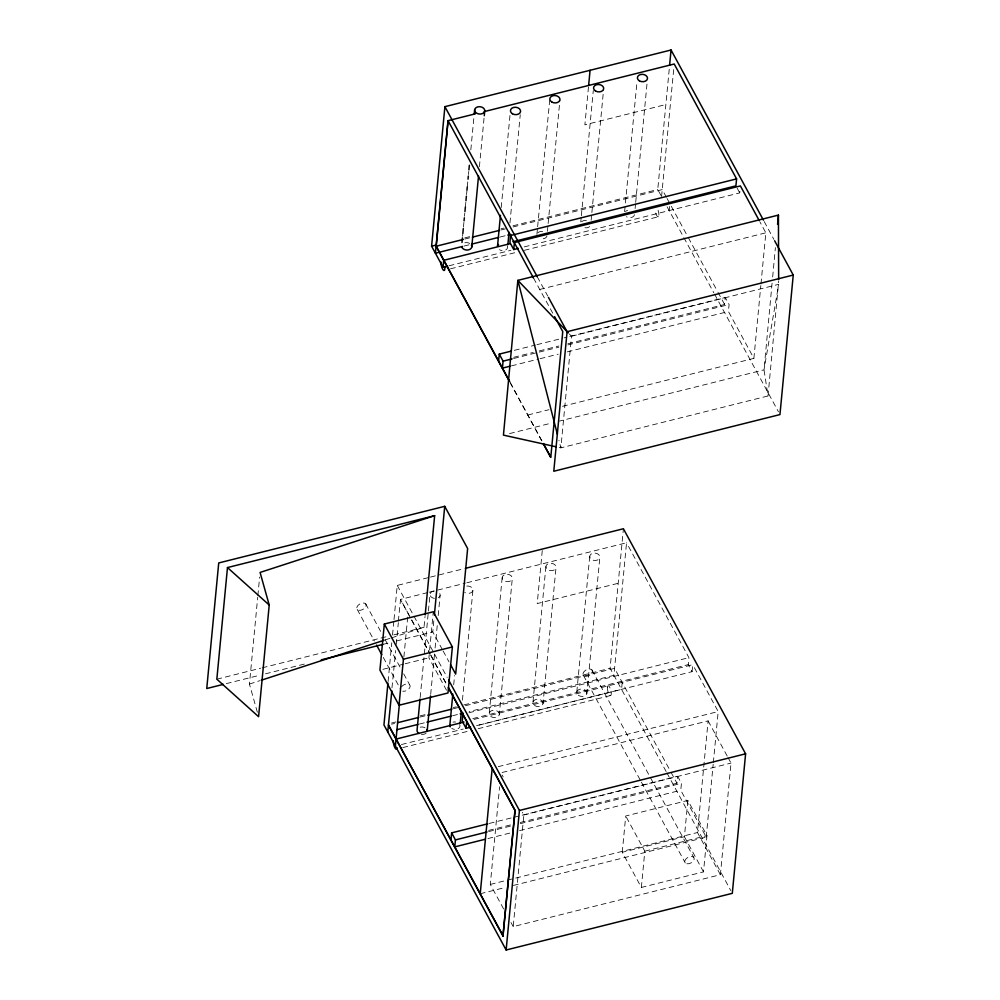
<?xml version="1.0" encoding="UTF-8"?>
<svg xmlns="http://www.w3.org/2000/svg" width="1000" height="1000" viewBox="0 0 1000 1000"><rect width="100%" height="100%" fill="white"/><g stroke="black" fill="none" stroke-linecap="round" stroke-linejoin="round"><path stroke-width="0.75" stroke-dasharray="5 3.75" d="M772.087 283.188L764.013 369.837L768.037 395.962L560.875 447.863L557.85 447.188M772.663 277L775.4 247.587M257.337 712.225L249.438 684.075L257.712 597.25M257.863 595.7L259.625 577.1M388.088 681.538L391.775 642.775M392.512 635.025L393.85 621.075M394 619.525L397.25 585.413L429 577.463M391.975 687.8L395.675 650.55M396.262 644.35L398.338 622.638M398.338 621.125L400.55 599.388L410.925 618.488M403.9 656.9L408.038 613.488M391.463 637.875L424.012 627.288L425.037 616.438M462.575 236.325L462.875 233.238M463.462 227.05L463.9 222.425M464.487 216.238L464.787 213.15M465.375 206.975L465.812 202.338M466.55 194.613L467 189.975M467.287 186.887L467.875 180.712M468.462 174.525L468.762 171.438M470.825 149.812L474.062 115.825M420.175 697.513L428.275 612.55M428.425 611L430.037 594.012A5.088 3.7 5.4 0 1 435.775 591.112M446.525 690.275L428.9 657.825L429.487 651.675M429.625 650.15L433.137 613.312M442.362 649.6L432.762 631.9L433.938 619.5M479.412 166.737L484.275 115.75M430.688 694.35L434.513 654.188M435.1 648.012L437.463 623.288M438.2 615.562L440.112 595.487M453.7 684.75L454.588 675.487M501.2 207.55L510.037 114.85M462.438 700.138L472.9 590.45A5.088 3.7 5.4 0 0 465.95 586.2M509.95 222.925L520.25 114.787M489.25 713.188L502.2 577.238M536.9 234.425L537.487 228.25M537.638 226.7L549.712 100.025M499.312 714.663A5.088 3.7 5.4 0 0 492.375 710.4A5.088 3.7 5.4 0 0 491.163 716.7A5.088 3.7 5.4 0 0 499.312 714.663L512.275 578.713A5.088 3.7 5.4 0 0 505.325 574.462A5.088 3.7 5.4 0 0 504.113 580.75A5.088 3.7 5.4 0 0 512.275 578.713M547.4 231.262L548 225.087M548.138 223.538L559.925 99.95M503.612 908.925L490.3 884.425L499.613 786.75M542.275 550.562L537.225 603.575L618.2 583.288M588.488 86.95L584.875 124.825L665.85 104.537M532.975 702.163L545.938 566.213M728.075 757.65L731.025 763.088L720.387 874.712L513.212 926.612L523.862 814.987L522.375 812.262M580.775 221.863L581.213 217.225M581.362 215.688L593.288 90.55M569.362 334L571.512 336.238L560.875 447.863L558.925 440.312M543.038 703.637A5.088 3.7 5.4 0 0 536.1 699.388A5.088 3.7 5.4 0 0 534.888 705.675A5.088 3.7 5.4 0 0 543.038 703.637L556 567.688A5.088 3.7 5.4 0 0 549.062 563.438A5.088 3.7 5.4 0 0 547.837 569.738A5.088 3.7 5.4 0 0 556 567.688M591.138 220.25L591.725 214.062M591.875 212.525L603.65 88.938M576.8 691.988L589.763 556.05M624.6 211.688L636.975 81.925M586.862 693.462A5.088 3.7 5.4 0 0 579.925 689.212A5.088 3.7 5.4 0 0 578.713 695.512A5.088 3.7 5.4 0 0 586.862 693.462L599.825 557.513A5.088 3.7 5.4 0 0 592.888 553.263A5.088 3.7 5.4 0 0 591.675 559.562A5.088 3.7 5.4 0 0 599.825 557.513M635.112 208.525L635.55 203.9M635.7 202.35L647.188 81.85M666.15 771.513L610.1 668.288L623.4 528.75M660.938 195.4L657.75 189.537L669.325 68.175M466.85 582.775L626.55 542.762L613.925 675.325L469.175 711.587M661.575 196.562L673.763 68.662M622.225 682.412L621.55 689.388L476.812 725.65M669.212 210.637L669.613 206.45M622.263 852.288L625.725 816L687.875 800.438L706.963 835.6L703.512 871.875L641.363 887.45L622.263 852.288L684.412 836.712L687.875 800.438M641.363 887.45L644.812 851.175L625.725 816M520.262 822.487L676.963 783.225L677.625 776.25L513.4 817.4M476.625 725.638L692.087 671.663L688.263 664.625L688.925 657.65L626.55 542.762M567.913 343.725L724.613 304.475L725.275 297.5L564.062 337.887M513.375 885.45L706.225 837.138L680.775 790.263L681.438 783.288L677.625 776.25M692.087 671.663L692.75 664.675L472.175 719.887M562.525 406.312L753.888 358.375L728.425 311.5L729.1 304.525L725.275 297.5M524.275 246.887L739.737 192.9L740 190.113M720.387 874.712L697.475 832.525L708.112 720.888L500.95 772.788L503.162 776.875M706.225 837.138L713.175 764.262M713.325 762.712L718.2 711.55L692.75 664.675M753.888 358.375L760.825 285.512M760.975 283.962L765.85 232.8L760.037 222.087M768.037 395.962L778.675 281.25M249.438 684.075L259.788 680.7M385.538 639.8L389.975 638.35M464.762 237.875L470.8 236.375M500.95 228.812L503.963 228.062M513.013 225.8L657.75 189.537M464.862 239.037L470.887 237.525M501.012 229.975L505.538 228.85M513.075 226.962L662.237 189.587L666.4 197.262M464.062 246.05L470.1 244.537M500.25 236.988L506.275 235.475M449.087 265.775L510.9 250.287M450.438 268.837L516.775 252.225M524.312 250.338L658.475 216.725A5.088 1.538 75.9 0 0 657.312 208.45M539.85 289.425L765.85 232.8M514.338 350.337L535.438 345.05M536.938 344.675L562.55 338.263M571.512 336.238L778.688 284.337L764.013 369.837L559.487 421.075M513.675 357.312L533.263 352.413M539.288 350.9L558.875 345.988M513.638 358.5L537.737 352.463M539.25 352.088L558.837 347.188M567.875 344.913L729.1 304.525M511.463 365.863L538.587 359.062M540.087 358.688L558.175 354.162M567.212 351.887L728.425 311.5M527.875 415L548.975 409.712M509.5 433.6L551.912 422.975M430.513 577.075L463.787 568.737M427.675 592.587L400.4 599.425L410.975 618.913M429.175 592.212L465.337 583.15M216.838 679.188L260.688 668.2M262.2 667.825L387.713 636.375M393.762 634.862L424.012 627.288M226.337 683.612L259.488 675.312M265.512 673.8L307.7 663.238M383.038 644.362L390.575 642.475M396.6 640.962L432.762 631.9M382.9 669.338L403.675 664.137M405.163 663.763L428.9 657.825M391.488 723.062L396.012 721.925M420.138 715.888L426.163 714.375M453.3 707.575L456.312 706.812M463.85 704.925L610.1 668.288M391.587 724.212L394.6 723.45M420.225 717.038L426.25 715.525M453.363 708.737L457.887 707.6M465.425 705.713L614.587 668.35L670.3 770.962M419.425 724.05L426.962 722.163M452.6 715.738L458.625 714.225M468.95 712.763L688.925 657.65M472.812 718.6L688.263 664.625M401.438 744.538L463.25 729.05M402.788 747.6L470.625 730.6M478.162 728.713L610.825 695.475M498.225 766.663L718.2 711.55M489.288 823.438L511.887 817.775M523.862 814.987L731.025 763.088M488.625 830.413L511.225 824.75M488.587 831.6L511.188 825.938M520.225 823.675L681.438 783.288M487.925 838.575L510.525 832.913M519.562 830.65L680.775 790.263M490.3 884.425L697.475 832.525M644.812 851.175L706.963 835.6M480.225 893.75L504.325 887.712M764.188 221.537L773.875 239.375M737.188 188.212L739.737 192.9M667.1 198.538L687.625 236.35M688.363 237.712L717.212 290.85M717.95 292.213L724.613 304.475M667.125 206.8L713.8 292.762M714.55 294.125L778.462 411.85M537.288 276.812L547.725 296.025M533.538 278.113L553.15 313.925M708.112 720.888L727.337 756.287M510.425 382.863L541.912 440.863M510.037 382.463L541.775 440.925M671.038 772.325L676.963 783.225M666.888 772.887L730.812 890.6M684.412 836.712L703.512 871.875M591.938 669.9L693.737 857.387M583.45 675.438L640.662 780.812M641.413 782.175L685.25 862.913M443.1 650.962L449.012 661.85M397.25 585.413L433.762 652.65M434.5 654.025L447.163 677.35M411.662 619.85L430.188 653.962M430.925 655.337L446.35 683.725M411.712 620.262L430.112 654.137M430.85 655.487L446.188 683.763M365.712 603.888L381.35 632.7M385.075 639.55L399.975 666.988M403.7 673.85L409.663 684.825M357.225 609.425L374.363 640.975M383.3 657.438L400.425 688.988M511 922.537L513.212 926.612M472.9 590.45A5.088 3.7 5.4 0 1 464.738 592.487M439.787 593.562A5.088 3.7 5.4 0 1 436.987 598.263M434.375 598.387A5.088 3.7 5.4 0 1 430.037 594.012M426.125 733.15A5.088 3.7 5.4 0 1 421.413 734.325M420.213 727.175A5.088 3.7 5.4 0 1 425.238 727.913M459.613 724.475A5.088 3.7 5.4 0 1 457.962 728.75A5.088 3.7 5.4 0 1 451.775 728.438M453 722.138A5.088 3.7 5.4 0 1 455.6 722.025M464.812 242.812A5.088 3.7 5.4 0 1 469.85 243.55M634.525 214.713A5.088 3.7 5.4 0 1 626.362 216.75M625.475 211.513A5.088 3.7 5.4 0 1 627.575 210.45M546.962 235.9A5.088 3.7 5.4 0 1 541.225 238.8M537.925 232.712A5.088 3.7 5.4 0 1 542.638 231.525M507.262 245.725A5.088 3.7 5.4 0 1 505.613 250A5.088 3.7 5.4 0 1 499.438 249.688M589.663 226.6A5.088 3.7 5.4 0 1 582.537 226.925M581.65 221.688A5.088 3.7 5.4 0 1 588.787 221.363M658.475 216.725A5.088 1.538 75.9 0 1 655.163 210.637M401.5 686.862A5.088 3.15 -28.5 0 1 408.062 683.975A5.088 3.15 -28.5 0 1 409.325 688.312A5.088 3.15 -28.5 0 1 402.775 691.2M686.85 863.763A5.088 3.15 -28.5 0 0 694.2 858.975A5.088 3.15 -28.5 0 0 687.425 857.725A5.088 3.15 -28.5 0 0 686.85 863.763M585.05 676.287A5.088 3.15 -28.5 0 0 592.4 671.488A5.088 3.15 -28.5 0 0 585.625 670.238A5.088 3.15 -28.5 0 0 585.05 676.287M358.825 610.262A5.088 3.15 -28.5 0 0 366.175 605.475A5.088 3.15 -28.5 0 0 359.4 604.225A5.088 3.15 -28.5 0 0 358.825 610.262M607.425 687.175A5.088 1.538 75.9 0 0 610 695.475A5.088 1.538 75.9 0 0 610.575 689.425A5.088 1.538 75.9 0 0 607.425 687.175"/><path stroke-width="1.5" d="M777.562 224.387L778.425 215.1L517.85 280.375L503.438 435.125L556.337 446.85M434.65 515.662L227.475 567.562L216.838 679.188L258.575 716.675L269.225 605.037L260.075 572.438L434.65 515.662L425.188 614.888M384.325 624.038L379.925 670.088L399.025 705.25L447.987 692.987L452.375 646.938L433.288 611.775L384.325 624.038L403.413 659.2L399.025 705.25M387.938 683.088L383.95 724.95L506.138 950L732.3 893.337L745.6 753.812L623.4 528.75L465.3 568.362M447.575 266.163L443.05 267.288L431.6 246.188L444.9 106.662L671.05 50L763.438 220.162M387.762 731.975L391.825 690.863M395.4 746.05L399.462 703.413M443.05 267.288L443.725 260.312L510.163 243.663M461.987 242.5L462.425 237.875M462.875 233.238L463.312 228.6M464.05 220.875L464.35 217.787M464.938 211.612L465.375 206.975M465.962 200.787L466.4 196.163M467 189.975L467.287 186.887M468.025 179.163L468.325 176.075M468.913 169.9L469.35 165.263M474.212 114.288L474.65 109.65M420.025 699.062L417.088 729.95A5.088 3.7 5.4 0 0 419 733.475M434.387 614.85L444.725 506.325L218.725 562.95L206.75 688.525L223.325 684.375M471.763 247.062L478.537 176M484.275 115.75L484.712 111.125A5.088 3.7 5.4 0 0 477.775 106.862A5.088 3.7 5.4 0 0 476.562 113.162A5.088 3.7 5.4 0 0 484.712 111.125M430.538 695.9L427.15 731.425A5.088 3.7 5.4 0 0 426.825 729.513M452.812 694.025L449.875 724.925A5.088 3.7 5.4 0 0 450.2 726.838M500.462 215.275L497.525 246.163A5.088 3.7 5.4 0 1 498.55 244.45M460.225 723.3L461.413 710.95M450.95 839.85L451.625 832.875L487.775 823.812M507.887 244.55L509.062 232.188M498.6 361.087L499.275 354.113L511.325 351.1M510.575 235.512L509.913 242.488L513.737 249.525L518.25 248.388M451.625 832.875L455.438 839.9L454.775 846.875L484.913 839.325M470.6 727.15L466.075 728.288L466.75 721.3M499.275 354.113L503.088 361.15L502.425 368.125L509.963 366.238M513.737 249.525L514.4 242.55L740.4 185.925L759.312 220.75M480.225 893.75L492.2 768.175M448.512 687.712L515.1 810.375L502.987 935.987L514.963 810.413L448.35 687.738M543.4 443.587L550.788 457.2L562.762 331.613L554.625 316.637M506.138 950L519.438 810.462L448.663 680.1M588.625 85.438L590.075 70.287M548.462 297.4L567.087 331.712L553.787 471.25L779.95 414.588L793.25 275.05L774.625 240.75M669.613 65.15L671.05 50M484.363 111.575L674.212 64.013L736.587 178.888L735.913 185.863L512.925 241.737M261.275 680.225L384.062 640.275M475.325 113.837L448.05 120.662L435.412 253.225L462.55 246.425M431.6 246.188L436.125 245.062M463.35 239.412L436.087 246.25L509.3 381.1M472.388 237.15L499.513 230.362M471.6 244.163L498.738 237.362M507.788 235.087L510.8 234.338M510.425 235.55L736.587 178.888M567.087 331.712L793.25 275.05M503.088 361.15L512.125 358.888M321.262 659.837L383.038 644.362M403.413 659.2L452.375 646.938M397.612 722.7L418.713 717.412M427.75 715.15L451.863 709.112M396.812 729.712L417.925 724.425M426.962 722.163L451.087 716.112M460.138 713.85L463.15 713.1M462.775 714.3L462.262 721.237L466.075 728.288M396.062 739.075L464.012 722.05M519.438 810.462L745.6 753.812M455.438 839.9L487.075 831.975M227.475 567.562L269.225 605.037M568.288 332.887L517.85 280.375L557.375 434.288M444.9 106.662L537.288 276.812M533.538 278.113L448.05 120.662L436.225 246.213L509.7 381.512M543.263 443.638L550.638 457.238M444.725 506.325L467.638 548.525L455.675 674.1L450.5 664.575M376.587 645.088L381.8 654.688M503.137 935.95L388.425 725L502.987 935.987M778.425 215.1L778.662 279.713M471.438 245.15A5.088 3.7 5.4 0 1 468.638 249.85A5.088 3.7 5.4 0 1 462.013 247.512M444.75 266.863A5.088 1.538 75.9 0 1 443.1 269.837A5.088 1.538 75.9 0 1 441.012 262.05M397.188 747.837A5.088 1.538 75.9 0 1 394.938 747.8A5.088 1.538 75.9 0 1 393.363 740.8M639.325 80.8A5.088 3.7 5.4 0 0 647.475 78.763A5.088 3.7 5.4 0 0 640.537 74.513A5.088 3.7 5.4 0 0 639.325 80.8M551.763 102A5.088 3.7 5.4 0 0 559.925 99.95A5.088 3.7 5.4 0 0 552.975 95.7A5.088 3.7 5.4 0 0 551.763 102M512.388 113.737A5.088 3.7 5.4 0 0 520.55 111.688A5.088 3.7 5.4 0 0 513.6 107.438A5.088 3.7 5.4 0 0 512.388 113.737M595.5 90.975A5.088 3.7 5.4 0 0 603.65 88.938A5.088 3.7 5.4 0 0 596.712 84.675A5.088 3.7 5.4 0 0 595.5 90.975"/></g></svg>
